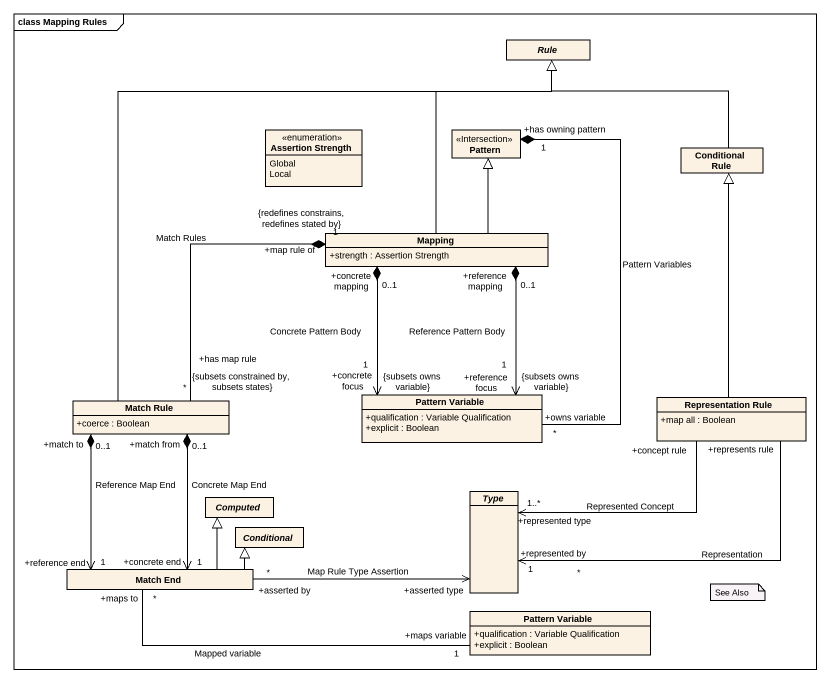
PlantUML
@startuml
mainframe class Mapping Rules
hide circle
hide empty members
skinparam classAttributeIconSize 0
abstract class Rule
enum "Assertion Strength" as Assertion_Strength {
  Global
  Local
}
class Pattern <<Intersection>>
class "Conditional Rule" as Conditional_Rule
class Mapping {
  +strength : Assertion Strength
}
class "Match Rule" as Match_Rule {
  +coerce : Boolean
}
class "Pattern Variable" as Pattern_Variable {
  +qualification : Variable Qualification
  +explicit : Boolean
}
class "Representation Rule" as Representation_Rule {
  +map all : Boolean
}
abstract class Computed
abstract class Type
abstract class Conditional
class "Match End" as Match_End
class "Pattern Variable" as Pattern_Variable_2 {
  +qualification : Variable Qualification
  +explicit : Boolean
}
Pattern "+has owning pattern\n1" *-- "+owns variable\n*" Pattern_Variable : Pattern Variables
Conditional_Rule -up-|> Rule
Mapping -up-|> Rule
Mapping -up-|> Pattern
Mapping "{redefines constrains, redefines stated by}\n1\n+map rule of" *-left- "{subsets constrained by, subsets states}\n*\n+has map rule" Match_Rule : Match Rules
Mapping "+reference mapping\n0..1" *--> "+reference focus\n1\n{subsets owns variable}" Pattern_Variable : Reference Pattern Body
Mapping "+concrete mapping\n0..1" *--> "+concrete focus\n1\n{subsets owns variable}" Pattern_Variable : Concrete Pattern Body
Match_Rule -up-|> Rule
Match_Rule "+match to\n0..1" *--> "+reference end\n1" Match_End : Reference Map End
Match_Rule "+match from\n0..1" *--> "+concrete end\n1" Match_End : Concrete Map End
Representation_Rule -up-|> Conditional_Rule
Representation_Rule "+concept rule" -left-> "+represented type\n1..*" Type : Represented Concept
Representation_Rule "+represents rule" -left-> "+represented by\n1" Type : Representation
Match_End -up-|> Computed
Match_End "+asserted by\n*" -right-> "+asserted type\n*" Type : Map Rule Type Assertion
Match_End -right-|> Conditional
Match_End "+maps to\n*" -right- "+maps variable\n1" Pattern_Variable_2 : Mapped variable
note as N1
  See Also
end note
@enduml
